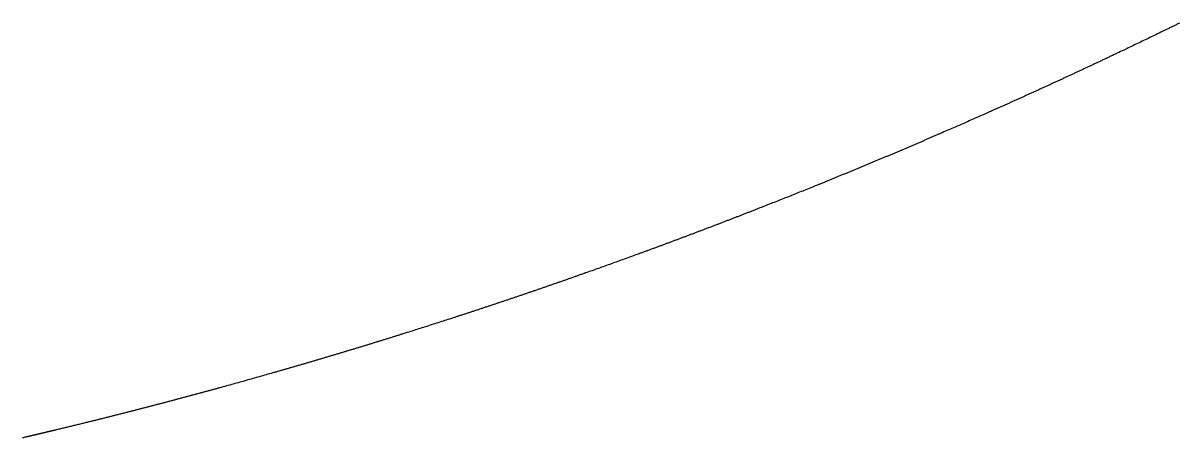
# Model space of a CAD drawing. Header units: millimetres. Extents: x 0 to 610, y 0 to 457.
# Drawn here: x 145.85 to 151.9, y 65.81 to 67.98 of the extents above; entities that cross this region are included whole.
import ezdxf

# ---------------------------------------------------------------- set-up
doc = ezdxf.new("R2010")
doc.units = ezdxf.units.MM
doc.layers.add('CUT_AIRCRAFT', color=7, linetype='Continuous')

msp = doc.modelspace()

# ---------------------------------------------------------------- linework, layer by layer
at = {"layer": 'CUT_AIRCRAFT'}
msp.add_lwpolyline([(151.90042, 67.98296), (151.89643, 67.98101), (151.89244, 67.97906), (151.88845, 67.9771), (151.88446, 67.97515), (151.88046, 67.97319), (151.87645, 67.97123), (151.87245, 67.96928), (151.86846, 67.96732), (151.86448, 67.96538), (151.86054, 67.96346), (151.85659, 67.96153), (151.85259, 67.95958), (151.8485, 67.95759), (151.84433, 67.95555), (151.84017, 67.95353), (151.83619, 67.95159), (151.83252, 67.9498), (151.8292, 67.94818), (151.82579, 67.94653), (151.82175, 67.94456), (151.81653, 67.94202), (151.80975, 67.93873), (151.80179, 67.93486), (151.7932, 67.93069), (151.78451, 67.92648), (151.77618, 67.92244), (151.76816, 67.91856), (151.76031, 67.91477), (151.75248, 67.91098), (151.74456, 67.90716), (151.73655, 67.90329), (151.72849, 67.89941), (151.72043, 67.89552), (151.71238, 67.89165), (151.70436, 67.88779), (151.69636, 67.88394), (151.68835, 67.8801), (151.68035, 67.87626), (151.67234, 67.87242), (151.66432, 67.86857), (151.65626, 67.86472), (151.64819, 67.86086), (151.64012, 67.857), (151.6321, 67.85316), (151.62416, 67.84937), (151.61631, 67.84563), (151.60844, 67.84188), (151.60039, 67.83805), (151.59203, 67.83407), (151.58331, 67.82993), (151.57468, 67.82583), (151.56669, 67.82203), (151.55988, 67.8188), (151.55463, 67.81631), (151.55056, 67.81439), (151.54713, 67.81276), (151.54379, 67.81118), (151.5401, 67.80943), (151.53608, 67.80753), (151.5319, 67.80555), (151.52769, 67.80356), (151.52358, 67.80162), (151.51955, 67.79972), (151.51557, 67.79784), (151.51159, 67.79596), (151.50759, 67.79407), (151.50357, 67.79217), (151.49953, 67.79027), (151.49549, 67.78837), (151.49146, 67.78647), (151.48743, 67.78457), (151.4834, 67.78267), (151.47938, 67.78078), (151.47535, 67.77889), (151.47132, 67.77699), (151.46729, 67.7751), (151.46326, 67.77321), (151.45923, 67.77131), (151.4552, 67.76942), (151.45118, 67.76753), (151.44715, 67.76564), (151.44311, 67.76375), (151.43908, 67.76186), (151.43505, 67.75997), (151.43102, 67.75808), (151.42699, 67.7562), (151.42296, 67.75431), (151.41893, 67.75242), (151.41489, 67.75054), (151.41086, 67.74865), (151.40683, 67.74677), (151.40279, 67.74488), (151.39876, 67.743), (151.39473, 67.74112), (151.39069, 67.73924), (151.38666, 67.73736), (151.38262, 67.73548), (151.37859, 67.7336), (151.37455, 67.73172), (151.37052, 67.72984), (151.36648, 67.72796), (151.36244, 67.72608), (151.35841, 67.7242), (151.35437, 67.72233), (151.35033, 67.72045), (151.3463, 67.71858), (151.34226, 67.7167), (151.33822, 67.71483), (151.33418, 67.71295), (151.33014, 67.71108), (151.32611, 67.70921), (151.32207, 67.70734), (151.31803, 67.70547), (151.31399, 67.7036), (151.30995, 67.70173), (151.30591, 67.69986), (151.30187, 67.69799), (151.29783, 67.69612), (151.29378, 67.69425), (151.28974, 67.69239), (151.2857, 67.69052), (151.28166, 67.68866), (151.27762, 67.68679), (151.27358, 67.68493), (151.26953, 67.68306), (151.26549, 67.6812), (151.26145, 67.67934), (151.2574, 67.67748), (151.25336, 67.67562), (151.24931, 67.67376), (151.24527, 67.6719), (151.24123, 67.67004), (151.23718, 67.66818), (151.23313, 67.66632), (151.22909, 67.66446), (151.22504, 67.66261), (151.221, 67.66075), (151.21695, 67.65889), (151.2129, 67.65704), (151.20886, 67.65518), (151.20481, 67.65333), (151.20076, 67.65148), (151.19671, 67.64962), (151.19267, 67.64777), (151.18862, 67.64592), (151.18457, 67.64407), (151.18052, 67.64222), (151.17647, 67.64037), (151.17242, 67.63852), (151.16837, 67.63667), (151.16432, 67.63483), (151.16027, 67.63298), (151.15622, 67.63113), (151.15217, 67.62929), (151.14812, 67.62744), (151.14407, 67.6256), (151.14001, 67.62375), (151.13596, 67.62191), (151.13191, 67.62007), (151.12786, 67.61823), (151.1238, 67.61638), (151.11975, 67.61454), (151.1157, 67.6127), (151.11164, 67.61086), (151.10759, 67.60902), (151.10354, 67.60719), (151.09948, 67.60535), (151.09543, 67.60351), (151.09137, 67.60167), (151.08732, 67.59984), (151.08326, 67.598), (151.0792, 67.59617), (151.07515, 67.59433), (151.07109, 67.5925), (151.06703, 67.59067), (151.06298, 67.58884), (151.05892, 67.587), (151.05486, 67.58517), (151.05081, 67.58334), (151.04675, 67.58151), (151.04269, 67.57968), (151.03863, 67.57786), (151.03457, 67.57603), (151.03051, 67.5742), (151.02645, 67.57237), (151.02239, 67.57055), (151.01833, 67.56872), (151.01427, 67.5669), (151.01021, 67.56507), (151.00615, 67.56325), (151.00209, 67.56143), (150.99803, 67.5596), (150.99397, 67.55778), (150.98991, 67.55596), (150.98585, 67.55414), (150.98178, 67.55232), (150.97772, 67.5505), (150.97364, 67.54868), (150.96956, 67.54685), (150.9655, 67.54504), (150.96146, 67.54323), (150.95745, 67.54144), (150.95343, 67.53964), (150.94936, 67.53782), (150.9452, 67.53597), (150.94095, 67.53407), (150.93673, 67.53219), (150.93267, 67.53038), (150.92894, 67.52872), (150.92556, 67.52721), (150.9221, 67.52567), (150.91799, 67.52384), (150.91267, 67.52148), (150.90578, 67.51841), (150.89768, 67.51481), (150.88893, 67.51093), (150.8801, 67.50701), (150.87162, 67.50325), (150.86346, 67.49964), (150.85547, 67.49611), (150.84751, 67.49259), (150.83945, 67.48903), (150.8313, 67.48543), (150.8231, 67.48182), (150.8149, 67.4782), (150.80672, 67.4746), (150.79856, 67.47101), (150.79041, 67.46743), (150.78227, 67.46386), (150.77413, 67.46029), (150.76599, 67.45671), (150.75782, 67.45314), (150.74963, 67.44955), (150.74142, 67.44596), (150.73321, 67.44237), (150.72505, 67.43881), (150.71697, 67.43529), (150.70899, 67.43181), (150.70098, 67.42832), (150.6928, 67.42476), (150.68429, 67.42106), (150.67543, 67.41721), (150.66665, 67.4134), (150.65852, 67.40988), (150.6516, 67.40687), (150.64625, 67.40456), (150.64212, 67.40277), (150.63863, 67.40126), (150.63523, 67.39979), (150.63147, 67.39817), (150.62739, 67.3964), (150.62313, 67.39456), (150.61886, 67.39272), (150.61467, 67.39091), (150.61058, 67.38914), (150.60653, 67.3874), (150.60248, 67.38565), (150.59841, 67.3839), (150.59432, 67.38213), (150.59021, 67.38037), (150.5861, 67.3786), (150.582, 67.37683), (150.5779, 67.37507), (150.57381, 67.37331), (150.56972, 67.37155), (150.56562, 67.3698), (150.56152, 67.36804), (150.55743, 67.36628), (150.55333, 67.36452), (150.54923, 67.36276), (150.54513, 67.36101), (150.54103, 67.35925), (150.53693, 67.3575), (150.53283, 67.35574), (150.52874, 67.35399), (150.52464, 67.35224), (150.52054, 67.35048), (150.51644, 67.34873), (150.51234, 67.34698), (150.50823, 67.34523), (150.50413, 67.34348), (150.50003, 67.34173), (150.49593, 67.33998), (150.49183, 67.33823), (150.48773, 67.33648), (150.48363, 67.33474), (150.47952, 67.33299), (150.47542, 67.33125), (150.47132, 67.3295), (150.46721, 67.32776), (150.46311, 67.32601), (150.45901, 67.32427), (150.4549, 67.32253), (150.4508, 67.32078), (150.44669, 67.31904), (150.44259, 67.3173), (150.43848, 67.31556), (150.43438, 67.31382), (150.43027, 67.31208), (150.42617, 67.31035), (150.42206, 67.30861), (150.41795, 67.30687), (150.41385, 67.30514), (150.40974, 67.3034), (150.40563, 67.30167), (150.40152, 67.29993), (150.39742, 67.2982), (150.39331, 67.29646), (150.3892, 67.29473), (150.38509, 67.293), (150.38098, 67.29127), (150.37687, 67.28954), (150.37276, 67.28781), (150.36865, 67.28608), (150.36454, 67.28435), (150.36043, 67.28262), (150.35632, 67.28089), (150.35221, 67.27917), (150.3481, 67.27744), (150.34399, 67.27572), (150.33988, 67.27399), (150.33577, 67.27227), (150.33166, 67.27054), (150.32754, 67.26882), (150.32343, 67.2671), (150.31932, 67.26537), (150.3152, 67.26365), (150.31109, 67.26193), (150.30698, 67.26021), (150.30286, 67.25849), (150.29875, 67.25678), (150.29463, 67.25506), (150.29052, 67.25334), (150.28641, 67.25162), (150.28229, 67.24991), (150.27817, 67.24819), (150.27406, 67.24648), (150.26994, 67.24476), (150.26583, 67.24305), (150.26171, 67.24134), (150.25759, 67.23962), (150.25348, 67.23791), (150.24936, 67.2362), (150.24524, 67.23449), (150.24112, 67.23278), (150.237, 67.23107), (150.23289, 67.22936), (150.22877, 67.22765), (150.22465, 67.22595), (150.22053, 67.22424), (150.21641, 67.22253), (150.21229, 67.22083), (150.20817, 67.21912), (150.20405, 67.21742), (150.19993, 67.21572), (150.19581, 67.21401), (150.19169, 67.21231), (150.18757, 67.21061), (150.18345, 67.20891), (150.17932, 67.20721), (150.1752, 67.20551), (150.17108, 67.20381), (150.16696, 67.20211), (150.16283, 67.20041), (150.15871, 67.19872), (150.15459, 67.19702), (150.15046, 67.19532), (150.14634, 67.19363), (150.14222, 67.19193), (150.13809, 67.19024), (150.13397, 67.18855), (150.12984, 67.18685), (150.12572, 67.18516), (150.12159, 67.18347), (150.11747, 67.18178), (150.11334, 67.18009), (150.10921, 67.1784), (150.10509, 67.17671), (150.10096, 67.17502), (150.09683, 67.17333), (150.09271, 67.17165), (150.08858, 67.16996), (150.08445, 67.16827), (150.08032, 67.16659), (150.0762, 67.1649), (150.07207, 67.16322), (150.06794, 67.16154), (150.06382, 67.15986), (150.05968, 67.15817), (150.05554, 67.15649), (150.05139, 67.1548), (150.04727, 67.15312), (150.04316, 67.15145), (150.03908, 67.14979), (150.03499, 67.14813), (150.03086, 67.14645), (150.02664, 67.14474), (150.02232, 67.14299), (150.01802, 67.14124), (150.0139, 67.13957), (150.01011, 67.13804), (150.00668, 67.13665), (150.00316, 67.13522), (149.99898, 67.13353), (149.99358, 67.13135), (149.98657, 67.12851), (149.97834, 67.12519), (149.96945, 67.1216), (149.96047, 67.11798), (149.95185, 67.11451), (149.94356, 67.11117), (149.93544, 67.10791), (149.92735, 67.10466), (149.91916, 67.10137), (149.91088, 67.09805), (149.90255, 67.09472), (149.89421, 67.09138), (149.8859, 67.08805), (149.87761, 67.08474), (149.86933, 67.08144), (149.86106, 67.07814), (149.85279, 67.07484), (149.84451, 67.07154), (149.83621, 67.06824), (149.82789, 67.06494), (149.81954, 67.06162), (149.8112, 67.05831), (149.80291, 67.05503), (149.7947, 67.05178), (149.78659, 67.04857), (149.77846, 67.04535), (149.77014, 67.04207), (149.7615, 67.03866), (149.75249, 67.03511), (149.74358, 67.0316), (149.73532, 67.02835), (149.72828, 67.02558), (149.72285, 67.02345), (149.71865, 67.0218), (149.71511, 67.02041), (149.71165, 67.01905), (149.70783, 67.01756), (149.70369, 67.01593), (149.69936, 67.01424), (149.69502, 67.01254), (149.69077, 67.01087), (149.6866, 67.00924), (149.68249, 67.00763), (149.67838, 67.00603), (149.67424, 67.00441), (149.67008, 67.00279), (149.66591, 67.00116), (149.66174, 66.99953), (149.65757, 66.9979), (149.65341, 66.99628), (149.64925, 66.99466), (149.64509, 66.99304), (149.64093, 66.99142), (149.63677, 66.9898), (149.6326, 66.98818), (149.62844, 66.98656), (149.62428, 66.98495), (149.62011, 66.98333), (149.61595, 66.98171), (149.61178, 66.9801), (149.60762, 66.97848), (149.60346, 66.97687), (149.59929, 66.97525), (149.59513, 66.97364), (149.59096, 66.97203), (149.5868, 66.97041), (149.58263, 66.9688), (149.57846, 66.96719), (149.5743, 66.96558), (149.57013, 66.96397), (149.56596, 66.96236), (149.5618, 66.96076), (149.55763, 66.95915), (149.55346, 66.95754), (149.54929, 66.95594), (149.54513, 66.95433), (149.54096, 66.95273), (149.53679, 66.95112), (149.53262, 66.94952), (149.52845, 66.94791), (149.52428, 66.94631), (149.52011, 66.94471), (149.51594, 66.94311), (149.51177, 66.94151), (149.5076, 66.93991), (149.50343, 66.93831), (149.49926, 66.93671), (149.49509, 66.93511), (149.49092, 66.93352), (149.48675, 66.93192), (149.48258, 66.93033), (149.4784, 66.92873), (149.47423, 66.92714), (149.47006, 66.92554), (149.46589, 66.92395), (149.46171, 66.92236), (149.45754, 66.92076), (149.45337, 66.91917), (149.44919, 66.91758), (149.44502, 66.91599), (149.44085, 66.9144), (149.43667, 66.91281), (149.4325, 66.91123), (149.42832, 66.90964), (149.42415, 66.90805), (149.41997, 66.90647), (149.4158, 66.90488), (149.41162, 66.9033), (149.40744, 66.90171), (149.40327, 66.90013), (149.39909, 66.89854), (149.39491, 66.89696), (149.39074, 66.89538), (149.38656, 66.8938), (149.38238, 66.89222), (149.3782, 66.89064), (149.37402, 66.88906), (149.36985, 66.88748), (149.36567, 66.8859), (149.36149, 66.88433), (149.35731, 66.88275), (149.35313, 66.88118), (149.34895, 66.8796), (149.34477, 66.87803), (149.34059, 66.87645), (149.33641, 66.87488), (149.33223, 66.87331), (149.32805, 66.87173), (149.32387, 66.87016), (149.31969, 66.86859), (149.3155, 66.86702), (149.31132, 66.86545), (149.30714, 66.86389), (149.30296, 66.86232), (149.29878, 66.86075), (149.29459, 66.85918), (149.29041, 66.85762), (149.28623, 66.85605), (149.28204, 66.85449), (149.27786, 66.85292), (149.27368, 66.85136), (149.26949, 66.8498), (149.26531, 66.84824), (149.26112, 66.84667), (149.25694, 66.84511), (149.25275, 66.84355), (149.24857, 66.84199), (149.24438, 66.84043), (149.24019, 66.83888), (149.23601, 66.83732), (149.23182, 66.83576), (149.22763, 66.83421), (149.22345, 66.83265), (149.21926, 66.8311), (149.21507, 66.82954), (149.21089, 66.82799), (149.2067, 66.82643), (149.20251, 66.82488), (149.19832, 66.82333), (149.19413, 66.82178), (149.18994, 66.82023), (149.18575, 66.81868), (149.18157, 66.81713), (149.17738, 66.81558), (149.17319, 66.81403), (149.169, 66.81249), (149.16481, 66.81094), (149.16062, 66.8094), (149.15642, 66.80785), (149.15223, 66.8063), (149.14804, 66.80476), (149.14385, 66.80322), (149.13966, 66.80168), (149.13547, 66.80014), (149.13128, 66.7986), (149.12708, 66.79705), (149.12288, 66.79551), (149.11867, 66.79396), (149.11448, 66.79243), (149.11031, 66.7909), (149.10617, 66.78938), (149.10202, 66.78786), (149.09782, 66.78632), (149.09353, 66.78475), (149.08915, 66.78315), (149.08479, 66.78155), (149.0806, 66.78002), (149.07675, 66.77862), (149.07327, 66.77734), (149.0697, 66.77604), (149.06545, 66.77449), (149.05997, 66.77249), (149.05286, 66.7699), (149.0445, 66.76686), (149.03548, 66.76358), (149.02636, 66.76026), (149.01761, 66.75709), (149.00919, 66.75404), (149.00095, 66.75105), (148.99274, 66.74808), (148.98442, 66.74507), (148.97602, 66.74204), (148.96756, 66.73899), (148.9591, 66.73594), (148.95066, 66.7329), (148.94224, 66.72987), (148.93384, 66.72685), (148.92544, 66.72383), (148.91705, 66.72082), (148.90864, 66.71781), (148.90022, 66.7148), (148.89177, 66.71177), (148.8833, 66.70875), (148.87483, 66.70573), (148.86642, 66.70272), (148.85809, 66.69976), (148.84985, 66.69683), (148.8416, 66.69389), (148.83316, 66.69089), (148.82439, 66.68778), (148.81525, 66.68454), (148.8062, 66.68134), (148.79781, 66.67837), (148.79067, 66.67585), (148.78516, 66.6739), (148.7809, 66.6724), (148.7773, 66.67113), (148.77379, 66.66989), (148.76992, 66.66853), (148.76571, 66.66705), (148.76132, 66.6655), (148.75691, 66.66395), (148.7526, 66.66243), (148.74837, 66.66094), (148.74419, 66.65948), (148.74002, 66.65801), (148.73583, 66.65654), (148.7316, 66.65506), (148.72737, 66.65357), (148.72313, 66.65209), (148.7189, 66.65061), (148.71468, 66.64913), (148.71046, 66.64765), (148.70624, 66.64617), (148.70202, 66.6447), (148.69779, 66.64322), (148.69357, 66.64175), (148.68934, 66.64027), (148.68512, 66.6388), (148.68089, 66.63732), (148.67667, 66.63585), (148.67244, 66.63438), (148.66821, 66.63291), (148.66399, 66.63144), (148.65976, 66.62997), (148.65554, 66.6285), (148.65131, 66.62703), (148.64708, 66.62556), (148.64285, 66.62409), (148.63863, 66.62263), (148.6344, 66.62116), (148.63017, 66.61969), (148.62594, 66.61823), (148.62171, 66.61677), (148.61748, 66.6153), (148.61326, 66.61384), (148.60903, 66.61238), (148.6048, 66.61092), (148.60057, 66.60946), (148.59634, 66.608), (148.59211, 66.60654), (148.58788, 66.60508), (148.58365, 66.60362), (148.57942, 66.60216), (148.57518, 66.6007), (148.57095, 66.59925), (148.56672, 66.59779), (148.56249, 66.59634), (148.55826, 66.59488), (148.55403, 66.59343), (148.54979, 66.59198), (148.54556, 66.59053), (148.54133, 66.58907), (148.5371, 66.58762), (148.53286, 66.58617), (148.52863, 66.58472), (148.52439, 66.58327), (148.52016, 66.58183), (148.51593, 66.58038), (148.51169, 66.57893), (148.50746, 66.57749), (148.50322, 66.57604), (148.49899, 66.5746), (148.49475, 66.57315), (148.49052, 66.57171), (148.48628, 66.57027), (148.48204, 66.56882), (148.47781, 66.56738), (148.47357, 66.56594), (148.46933, 66.5645), (148.4651, 66.56306), (148.46086, 66.56162), (148.45662, 66.56019), (148.45238, 66.55875), (148.44815, 66.55731), (148.44391, 66.55587), (148.43967, 66.55444), (148.43543, 66.553), (148.43119, 66.55157), (148.42695, 66.55014), (148.42271, 66.5487), (148.41847, 66.54727), (148.41424, 66.54584), (148.41, 66.54441), (148.40576, 66.54298), (148.40151, 66.54155), (148.39727, 66.54012), (148.39303, 66.53869), (148.38879, 66.53727), (148.38455, 66.53584), (148.38031, 66.53441), (148.37607, 66.53299), (148.37183, 66.53156), (148.36758, 66.53014), (148.36334, 66.52872), (148.3591, 66.52729), (148.35486, 66.52587), (148.35061, 66.52445), (148.34637, 66.52303), (148.34213, 66.52161), (148.33788, 66.52019), (148.33364, 66.51877), (148.32939, 66.51735), (148.32515, 66.51594), (148.3209, 66.51452), (148.31666, 66.5131), (148.31241, 66.51169), (148.30817, 66.51027), (148.30392, 66.50886), (148.29968, 66.50745), (148.29543, 66.50603), (148.29118, 66.50462), (148.28694, 66.50321), (148.28269, 66.5018), (148.27844, 66.50039), (148.2742, 66.49898), (148.26995, 66.49757), (148.2657, 66.49616), (148.26145, 66.49476), (148.25721, 66.49335), (148.25296, 66.49194), (148.24871, 66.49054), (148.24446, 66.48913), (148.24021, 66.48773), (148.23596, 66.48633), (148.23171, 66.48493), (148.22746, 66.48352), (148.22322, 66.48212), (148.21897, 66.48072), (148.21471, 66.47932), (148.21046, 66.47792), (148.20621, 66.47652), (148.20196, 66.47513), (148.19771, 66.47373), (148.19346, 66.47233), (148.18922, 66.47094), (148.18496, 66.46954), (148.1807, 66.46815), (148.17644, 66.46675), (148.17217, 66.46535), (148.16792, 66.46396), (148.16369, 66.46258), (148.15949, 66.4612), (148.15528, 66.45983), (148.15103, 66.45844), (148.14668, 66.45702), (148.14223, 66.45557), (148.13781, 66.45412), (148.13357, 66.45274), (148.12966, 66.45147), (148.12613, 66.45032), (148.1225, 66.44913), (148.1182, 66.44774), (148.11264, 66.44593), (148.10543, 66.44359), (148.09695, 66.44084), (148.0878, 66.43787), (148.07856, 66.43487), (148.06969, 66.432), (148.06115, 66.42924), (148.05279, 66.42655), (148.04446, 66.42386), (148.03603, 66.42115), (148.02751, 66.41841), (148.01893, 66.41565), (148.01035, 66.41289), (148.00179, 66.41015), (147.99326, 66.40742), (147.98474, 66.40469), (147.97623, 66.40197), (147.96771, 66.39925), (147.95919, 66.39653), (147.95065, 66.39381), (147.94209, 66.39109), (147.9335, 66.38836), (147.92491, 66.38563), (147.91638, 66.38293), (147.90793, 66.38025), (147.89959, 66.37761), (147.89121, 66.37496), (147.88266, 66.37226), (147.87377, 66.36946), (147.8645, 66.36654), (147.85532, 66.36365), (147.84682, 66.36098), (147.83959, 66.35871), (147.834, 66.35695), (147.82968, 66.3556), (147.82603, 66.35446), (147.82247, 66.35334), (147.81855, 66.35211), (147.81428, 66.35078), (147.80983, 66.34939), (147.80536, 66.34799), (147.80099, 66.34662), (147.7967, 66.34529), (147.79247, 66.34397), (147.78824, 66.34265), (147.78399, 66.34132), (147.77971, 66.33999), (147.77541, 66.33865), (147.77112, 66.33732), (147.76683, 66.33598), (147.76255, 66.33465), (147.75827, 66.33333), (147.75399, 66.332), (147.74971, 66.33067), (147.74543, 66.32934), (147.74115, 66.32802), (147.73686, 66.32669), (147.73258, 66.32536), (147.7283, 66.32404), (147.72402, 66.32271), (147.71973, 66.32139), (147.71545, 66.32007), (147.71117, 66.31875), (147.70688, 66.31742), (147.7026, 66.3161), (147.69831, 66.31478), (147.69403, 66.31346), (147.68974, 66.31215), (147.68546, 66.31083), (147.68117, 66.30951), (147.67689, 66.30819), (147.6726, 66.30688), (147.66832, 66.30556), (147.66403, 66.30425), (147.65974, 66.30293), (147.65546, 66.30162), (147.65117, 66.30031), (147.64688, 66.299), (147.6426, 66.29769), (147.63831, 66.29637), (147.63402, 66.29507), (147.62973, 66.29376), (147.62544, 66.29245), (147.62116, 66.29114), (147.61687, 66.28983), (147.61258, 66.28853), (147.60829, 66.28722), (147.604, 66.28592), (147.59971, 66.28461), (147.59542, 66.28331), (147.59113, 66.28201), (147.58684, 66.2807), (147.58255, 66.2794), (147.57826, 66.2781), (147.57397, 66.2768), (147.56968, 66.2755), (147.56539, 66.2742), (147.5611, 66.2729), (147.55681, 66.27161), (147.55252, 66.27031), (147.54822, 66.26901), (147.54393, 66.26772), (147.53964, 66.26642), (147.53535, 66.26513), (147.53105, 66.26384), (147.52676, 66.26254), (147.52247, 66.26125), (147.51818, 66.25996), (147.51388, 66.25867), (147.50959, 66.25738), (147.50529, 66.25609), (147.501, 66.2548), (147.49671, 66.25352), (147.49241, 66.25223), (147.48812, 66.25094), (147.48382, 66.24966), (147.47953, 66.24837), (147.47523, 66.24709), (147.47094, 66.2458), (147.46664, 66.24452), (147.46234, 66.24324), (147.45805, 66.24196), (147.45375, 66.24068), (147.44945, 66.2394), (147.44516, 66.23812), (147.44086, 66.23684), (147.43656, 66.23556), (147.43227, 66.23428), (147.42797, 66.23301), (147.42367, 66.23173), (147.41937, 66.23046), (147.41507, 66.22918), (147.41078, 66.22791), (147.40648, 66.22663), (147.40218, 66.22536), (147.39788, 66.22409), (147.39358, 66.22282), (147.38928, 66.22155), (147.38498, 66.22028), (147.38068, 66.21901), (147.37638, 66.21774), (147.37208, 66.21647), (147.36778, 66.21521), (147.36348, 66.21394), (147.35918, 66.21267), (147.35488, 66.21141), (147.35058, 66.21015), (147.34627, 66.20888), (147.34197, 66.20762), (147.33767, 66.20636), (147.33337, 66.2051), (147.32907, 66.20383), (147.32476, 66.20257), (147.32046, 66.20132), (147.31616, 66.20006), (147.31186, 66.1988), (147.30755, 66.19754), (147.30325, 66.19629), (147.29894, 66.19503), (147.29464, 66.19377), (147.29034, 66.19252), (147.28603, 66.19127), (147.28173, 66.19001), (147.27742, 66.18876), (147.27312, 66.18751), (147.26881, 66.18626), (147.26451, 66.18501), (147.2602, 66.18376), (147.2559, 66.18251), (147.25159, 66.18126), (147.24728, 66.18001), (147.24298, 66.17877), (147.23867, 66.17752), (147.23437, 66.17628), (147.23006, 66.17503), (147.22576, 66.17379), (147.22144, 66.17254), (147.21712, 66.1713), (147.2128, 66.17005), (147.20849, 66.16881), (147.20421, 66.16758), (147.19996, 66.16635), (147.19569, 66.16513), (147.19138, 66.16389), (147.18698, 66.16262), (147.18247, 66.16133), (147.17799, 66.16004), (147.17369, 66.15881), (147.16974, 66.15768), (147.16616, 66.15665), (147.16249, 66.1556), (147.15813, 66.15435), (147.1525, 66.15274), (147.14519, 66.15066), (147.13661, 66.14821), (147.12734, 66.14557), (147.11798, 66.1429), (147.10899, 66.14035), (147.10034, 66.13789), (147.09188, 66.1355), (147.08344, 66.13311), (147.0749, 66.13069), (147.06627, 66.12825), (147.05759, 66.1258), (147.04889, 66.12335), (147.04022, 66.12092), (147.03158, 66.11849), (147.02295, 66.11606), (147.01433, 66.11365), (147.00571, 66.11123), (146.99708, 66.10882), (146.98843, 66.10641), (146.97976, 66.10399), (146.97106, 66.10156), (146.96237, 66.09914), (146.95373, 66.09674), (146.94517, 66.09437), (146.93672, 66.09203), (146.92824, 66.08968), (146.91958, 66.08728), (146.91058, 66.0848), (146.90119, 66.08221), (146.8919, 66.07965), (146.8833, 66.07729), (146.87597, 66.07527), (146.87031, 66.07372), (146.86593, 66.07252), (146.86224, 66.07151), (146.85864, 66.07052), (146.85466, 66.06943), (146.85034, 66.06825), (146.84584, 66.06702), (146.84131, 66.06578), (146.83688, 66.06457), (146.83255, 66.06339), (146.82826, 66.06222), (146.82398, 66.06105), (146.81967, 66.05988), (146.81534, 66.0587), (146.81099, 66.05752), (146.80664, 66.05634), (146.8023, 66.05516), (146.79797, 66.05398), (146.79364, 66.0528), (146.78931, 66.05163), (146.78497, 66.05046), (146.78064, 66.04928), (146.7763, 66.04811), (146.77197, 66.04694), (146.76763, 66.04576), (146.76329, 66.04459), (146.75896, 66.04342), (146.75462, 66.04225), (146.75028, 66.04108), (146.74595, 66.03991), (146.74161, 66.03875), (146.73727, 66.03758), (146.73294, 66.03641), (146.7286, 66.03525), (146.72426, 66.03408), (146.71992, 66.03292), (146.71559, 66.03176), (146.71125, 66.03059), (146.70691, 66.02943), (146.70257, 66.02827), (146.69823, 66.02711), (146.69389, 66.02595), (146.68955, 66.02479), (146.68521, 66.02363), (146.68087, 66.02248), (146.67653, 66.02132), (146.67219, 66.02016), (146.66785, 66.01901), (146.66351, 66.01785), (146.65917, 66.0167), (146.65483, 66.01554), (146.65049, 66.01439), (146.64615, 66.01324), (146.64181, 66.01209), (146.63747, 66.01094), (146.63312, 66.00979), (146.62878, 66.00864), (146.62444, 66.00749), (146.6201, 66.00634), (146.61576, 66.0052), (146.61141, 66.00405), (146.60707, 66.0029), (146.60273, 66.00176), (146.59838, 66.00061), (146.59404, 65.99947), (146.5897, 65.99833), (146.58535, 65.99719), (146.58101, 65.99604), (146.57667, 65.9949), (146.57232, 65.99376), (146.56798, 65.99263), (146.56363, 65.99149), (146.55929, 65.99035), (146.55494, 65.98921), (146.5506, 65.98808), (146.54625, 65.98694), (146.54191, 65.98581), (146.53756, 65.98467), (146.53321, 65.98354), (146.52887, 65.9824), (146.52452, 65.98127), (146.52017, 65.98014), (146.51583, 65.97901), (146.51148, 65.97788), (146.50713, 65.97675), (146.50279, 65.97562), (146.49844, 65.97449), (146.49409, 65.97337), (146.48974, 65.97224), (146.48539, 65.97112), (146.48105, 65.96999), (146.4767, 65.96887), (146.47235, 65.96774), (146.468, 65.96662), (146.46365, 65.9655), (146.4593, 65.96438), (146.45495, 65.96326), (146.4506, 65.96214), (146.44625, 65.96102), (146.4419, 65.9599), (146.43755, 65.95878), (146.4332, 65.95766), (146.42885, 65.95655), (146.4245, 65.95543), (146.42015, 65.95432), (146.4158, 65.9532), (146.41145, 65.95209), (146.4071, 65.95098), (146.40275, 65.94986), (146.39839, 65.94875), (146.39404, 65.94764), (146.38969, 65.94653), (146.38534, 65.94542), (146.38099, 65.94431), (146.37663, 65.94321), (146.37228, 65.9421), (146.36793, 65.94099), (146.36357, 65.93989), (146.35922, 65.93878), (146.35487, 65.93768), (146.35051, 65.93657), (146.34616, 65.93547), (146.3418, 65.93437), (146.33745, 65.93327), (146.3331, 65.93217), (146.32874, 65.93107), (146.32439, 65.92997), (146.32003, 65.92887), (146.31568, 65.92777), (146.31132, 65.92668), (146.30696, 65.92558), (146.30261, 65.92448), (146.29825, 65.92339), (146.2939, 65.92229), (146.28954, 65.9212), (146.28518, 65.92011), (146.28083, 65.91902), (146.27647, 65.91792), (146.27211, 65.91683), (146.26776, 65.91574), (146.2634, 65.91466), (146.25904, 65.91357), (146.25469, 65.91248), (146.25033, 65.91139), (146.24597, 65.91031), (146.2416, 65.90922), (146.23725, 65.90813), (146.23289, 65.90705), (146.22855, 65.90597), (146.2242, 65.90489), (146.21984, 65.90381), (146.21546, 65.90272), (146.21106, 65.90163), (146.20666, 65.90054), (146.2023, 65.89946), (146.19802, 65.8984), (146.19381, 65.89737), (146.18959, 65.89632), (146.18522, 65.89524), (146.18058, 65.8941), (146.17558, 65.89287), (146.1703, 65.89157), (146.16488, 65.89023), (146.15944, 65.8889), (146.15409, 65.88758), (146.1488, 65.88628), (146.14355, 65.885), (146.13831, 65.88371), (146.13305, 65.88243), (146.12776, 65.88113), (146.12247, 65.87984), (146.11717, 65.87855), (146.11188, 65.87726), (146.10659, 65.87597), (146.1013, 65.87468), (146.09603, 65.8734), (146.09076, 65.87212), (146.08548, 65.87083), (146.08019, 65.86955), (146.07488, 65.86826), (146.06954, 65.86697), (146.0642, 65.86568), (146.05892, 65.8644), (146.05373, 65.86315), (146.04864, 65.86192), (146.04352, 65.86068), (146.03822, 65.85941), (146.03257, 65.85805), (146.02654, 65.8566), (146.02061, 65.85517), (146.01536, 65.85391), (146.01141, 65.85297), (146.00915, 65.85242), (146.00818, 65.85219), (146.0079, 65.85212), (146.00772, 65.85208), (146.00715, 65.85195), (146.00624, 65.85173), (146.00515, 65.85146), (146.00403, 65.8512), (146.00301, 65.85095), (146.00208, 65.85073), (146.00121, 65.85052), (146.00034, 65.85031), (145.99944, 65.8501), (145.99852, 65.84988), (145.99758, 65.84965), (145.99664, 65.84943), (145.99571, 65.84921), (145.99479, 65.84899), (145.99387, 65.84877), (145.99295, 65.84855), (145.99203, 65.84833), (145.99111, 65.84811), (145.99018, 65.84788), (145.98926, 65.84766), (145.98834, 65.84744), (145.98741, 65.84722), (145.98649, 65.847), (145.98557, 65.84678), (145.98464, 65.84656), (145.98372, 65.84634), (145.9828, 65.84612), (145.98187, 65.8459), (145.98095, 65.84568), (145.98003, 65.84546), (145.9791, 65.84524), (145.97818, 65.84502), (145.97726, 65.8448), (145.97633, 65.84458), (145.97541, 65.84436), (145.97449, 65.84414), (145.97356, 65.84392), (145.97264, 65.8437), (145.97172, 65.84348), (145.9708, 65.84326), (145.96987, 65.84304), (145.96895, 65.84282), (145.96803, 65.8426), (145.9671, 65.84238), (145.96618, 65.84216), (145.96526, 65.84194), (145.96433, 65.84172), (145.96341, 65.8415), (145.96249, 65.84128), (145.96156, 65.84106), (145.96064, 65.84084), (145.95972, 65.84062), (145.95879, 65.8404), (145.95787, 65.84018), (145.95695, 65.83996), (145.95602, 65.83974), (145.9551, 65.83952), (145.95418, 65.83931), (145.95325, 65.83909), (145.95233, 65.83887), (145.95141, 65.83865), (145.95048, 65.83843), (145.94956, 65.83821), (145.94864, 65.83799), (145.94771, 65.83777), (145.94679, 65.83755), (145.94586, 65.83733), (145.94494, 65.83711), (145.94402, 65.83689), (145.94309, 65.83668), (145.94217, 65.83646), (145.94125, 65.83624), (145.94032, 65.83602), (145.9394, 65.8358), (145.93848, 65.83558), (145.93755, 65.83536), (145.93663, 65.83514), (145.93571, 65.83492), (145.93478, 65.83471), (145.93386, 65.83449), (145.93294, 65.83427), (145.93201, 65.83405), (145.93109, 65.83383), (145.93017, 65.83361), (145.92924, 65.83339), (145.92832, 65.83318), (145.92739, 65.83296), (145.92647, 65.83274), (145.92555, 65.83252), (145.92462, 65.8323), (145.9237, 65.83208), (145.92278, 65.83187), (145.92185, 65.83165), (145.92093, 65.83143), (145.92001, 65.83121), (145.91908, 65.83099), (145.91816, 65.83077), (145.91723, 65.83056), (145.91631, 65.83034), (145.91539, 65.83012), (145.91446, 65.8299), (145.91354, 65.82968), (145.91262, 65.82947), (145.91169, 65.82925), (145.91077, 65.82903), (145.90984, 65.82881), (145.90892, 65.8286), (145.908, 65.82838), (145.90707, 65.82816), (145.90615, 65.82794), (145.90523, 65.82772), (145.9043, 65.82751), (145.90338, 65.82729), (145.90245, 65.82707), (145.90153, 65.82685), (145.90061, 65.82664), (145.89968, 65.82642), (145.89876, 65.8262), (145.89784, 65.82598), (145.89691, 65.82577), (145.89599, 65.82555), (145.89506, 65.82533), (145.89414, 65.82512), (145.89322, 65.8249), (145.89229, 65.82468), (145.89137, 65.82446), (145.89044, 65.82425), (145.88952, 65.82403), (145.8886, 65.82381), (145.88767, 65.8236), (145.88675, 65.82338), (145.88582, 65.82316), (145.8849, 65.82294), (145.88398, 65.82273), (145.88305, 65.82251), (145.88213, 65.82229), (145.88121, 65.82208), (145.88029, 65.82186), (145.87936, 65.82164), (145.87843, 65.82143), (145.8775, 65.82121), (145.87657, 65.82099), (145.87564, 65.82077), (145.87474, 65.82056), (145.87385, 65.82035), (145.87296, 65.82014), (145.87203, 65.81993), (145.87104, 65.81969), (145.86998, 65.81944), (145.86893, 65.8192), (145.86801, 65.81898), (145.86734, 65.81883), (145.86695, 65.81874), (145.86649, 65.81863), (145.86553, 65.8184), (145.86365, 65.81796), (145.86056, 65.81724), (145.85654, 65.8163), (145.85204, 65.81525), (145.84746, 65.81418), (145.84316, 65.81318)], dxfattribs=at)

doc.saveas('drawing.dxf')
